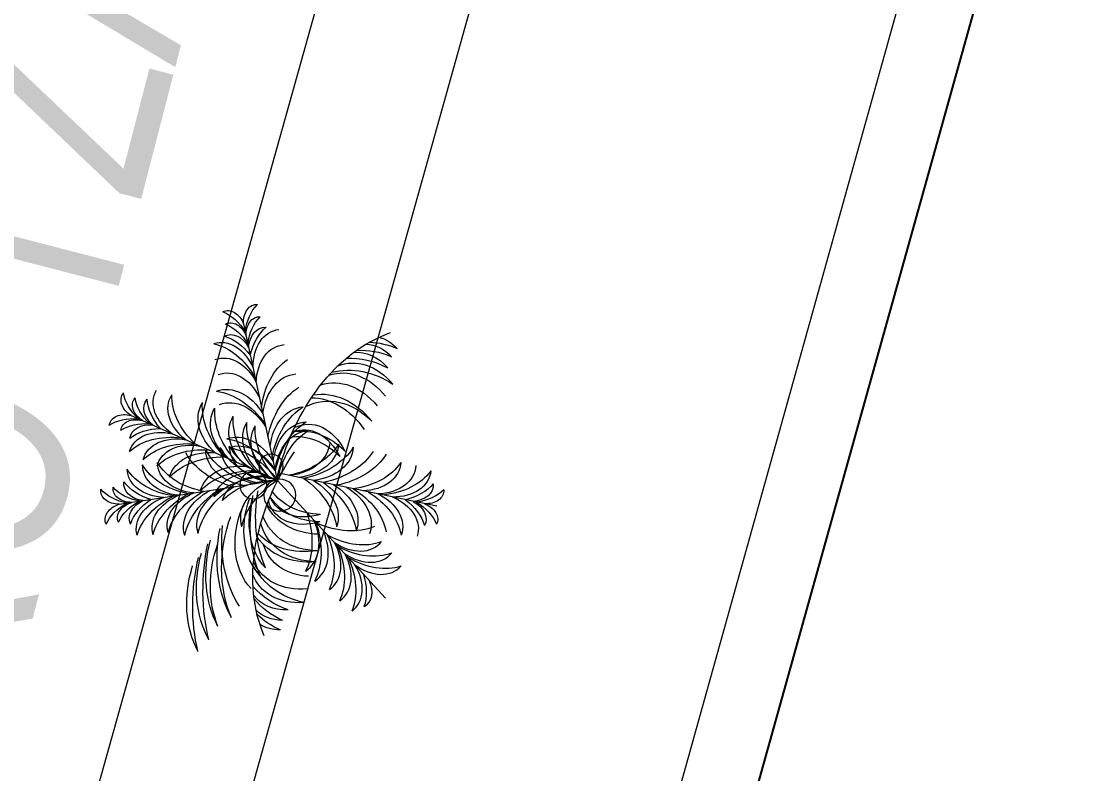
# Model space of a CAD drawing. Header units: millimetres. Extents: x 474016 to 477875, y 2288607 to 2292200.
# Drawn here: x 474389.48 to 474418.1, y 2288828.24 to 2288848.44 of the extents above; entities that cross this region are included whole.
import ezdxf
from ezdxf.enums import TextEntityAlignment as Align

# ---------------------------------------------------------------- set-up
doc = ezdxf.new("R2010")
doc.units = ezdxf.units.MM
doc.header["$LTSCALE"] = 50
for name, color, linetype, lineweight in [('BANQUETA', 251, 'Continuous', 5), ('JARDIN-HP', 64, 'Continuous', 5), ('JARDINES', 98, 'Continuous', 13), ('vialidad', 5, 'Continuous', 13)]:
    doc.layers.add(name, color=color, linetype=linetype, lineweight=lineweight)
doc.layers.add('CVL_LOTIF', color=1, linetype='Continuous')
doc.styles.get("Standard").update_dxf_attribs({"font": 'arial.ttf'})

# ---------------------------------------------------------------- blocks, each defined once
blk = doc.blocks.new('A$C41BB26E9')
at = {"color": 0}
for p in [(1.999, 1.925), (3.251, -3.539)]:
    blk.add_line(p, (2.054, -0.938), dxfattribs=at)
at = {"color": 56}
for p, q in [((3.546, 1.506), (2.054, -0.938)), ((-0.293, 0.701), (2.054, -0.938)), ((1.382, -3.752), (1.923, -0.941))]:
    blk.add_line(p, q, dxfattribs=at)
for centre, radius in [((2.303, -0.578), 0.243), ((1.869, -0.738), 0.217), ((2.284, -1.082), 0.287)]:
    blk.add_circle(centre, radius)
at = {"color": 56, "true_color": 0x7a7a00}
for centre, major_axis, ratio, start_param, end_param in [((1.739, 1.845), (-0.007, 0.369), 0.723404, -1.366779, 0.20531), ((1.417, 1.375), (-0.018, 0.909), 0.723404, -1.121531, -0.433471), ((2.262, 1.855), (-0.007, 0.369), 0.723404, -0.20531, 1.366779), ((2.602, 1.398), (-0.018, 0.909), 0.723404, 0.433471, 1.121531), ((1.743, 1.62), (-0.007, 0.369), 0.723404, -1.366779, 0.20531), ((1.421, 1.15), (-0.018, 0.909), 0.723404, -1.121531, -0.433471), ((2.266, 1.63), (-0.007, 0.369), 0.723404, -0.20531, 1.366779), ((2.606, 1.173), (-0.018, 0.909), 0.723404, 0.433471, 1.121531), ((2.76, 1.355), (0.473, 0.776), 0.723404, -1.121531, -0.433471), ((3.283, 1.579), (0.192, 0.315), 0.723404, -1.366779, 0.20531), ((1.473, 0.902), (-0.015, 0.782), 0.723404, -1.305586, 0.091225), ((1.695, 1.314), (-0.009, 0.47), 0.723404, -1.190837, 0.194817), ((1.346, 0.731), (-0.022, 1.114), 0.723404, -0.994705, -0.373636), ((2.326, 1.326), (-0.009, 0.47), 0.723404, -0.194817, 1.190837), ((2.697, 0.758), (-0.022, 1.114), 0.723404, 0.373636, 0.994705), ((2.564, 0.923), (-0.015, 0.782), 0.723404, -0.091225, 1.305586), ((3.166, 1.386), (0.192, 0.315), 0.723404, -1.366779, 0.20531), ((2.642, 1.163), (0.473, 0.776), 0.723404, -1.121531, -0.433471), ((2.925, 0.425), (-0.026, 1.348), 0.723404, 0.312027, 1.166602), ((2.552, 0.926), (0.407, 0.667), 0.723404, -1.305586, 0.091225), ((1.99, 0.678), (0.702, 1.151), 0.723404, -1.166602, -0.312027), ((2.961, 1.155), (0.245, 0.401), 0.723404, -1.190837, 0.194817), ((2.354, 0.85), (0.58, 0.951), 0.723404, -0.994705, -0.373636), ((3.771, 0.738), (0.473, 0.776), 0.723404, 0.433471, 1.121531), ((3.73, 1.306), (0.192, 0.315), 0.723404, -0.20531, 1.366779), ((1.457, 0.572), (-0.016, 0.83), 0.723404, -1.24346, 0.110756), ((1.116, 0.031), (-0.027, 1.414), 0.723404, -1.115718, -0.281779), ((2.593, 0.594), (-0.016, 0.83), 0.723404, -0.110756, 1.24346), ((2.954, 0.066), (-0.027, 1.414), 0.723404, 0.281779, 1.115718), ((2.361, 0.656), (0.432, 0.708), 0.723404, -1.24346, 0.110756), ((1.784, 0.383), (0.737, 1.208), 0.723404, -1.115718, -0.281779), ((3.654, 0.546), (0.473, 0.776), 0.723404, 0.433471, 1.121531), ((3.613, 1.114), (0.192, 0.315), 0.723404, -0.20531, 1.366779), ((2.599, 0.32), (-0.016, 0.83), 0.723404, -0.110756, 1.24346), ((2.96, -0.208), (-0.027, 1.414), 0.723404, 0.281779, 1.115718), ((2.219, 0.422), (0.432, 0.708), 0.723404, -1.24346, 0.110756), ((1.641, 0.149), (0.737, 1.208), 0.723404, -1.115718, -0.281779), ((3.484, 0.358), (0.407, 0.667), 0.723404, -0.091225, 1.305586), ((3.508, 0.147), (0.58, 0.951), 0.723404, 0.373636, 0.994705), ((3.5, 0.826), (0.245, 0.401), 0.723404, -0.194817, 1.190837), ((-0.082, 0.873), (-0.303, 0.211), 0.723404, -0.20531, 1.366779), ((0.487, 0.878), (-0.745, 0.52), 0.723404, 0.433471, 1.121531), ((0.102, 0.744), (-0.303, 0.211), 0.723404, -0.20531, 1.366779), ((0.672, 0.75), (-0.745, 0.52), 0.723404, 0.433471, 1.121531), ((0.849, 0.569), (-0.641, 0.447), 0.723404, -0.091225, 1.305586), ((1.464, 0.568), (-1.105, 0.772), 0.723404, 0.312027, 1.166602), ((3.521, -0.256), (0.702, 1.151), 0.723404, 0.312027, 1.166602), ((0.383, 0.614), (-0.385, 0.269), 0.723404, -0.194817, 1.190837), ((1.061, 0.579), (-0.913, 0.638), 0.723404, 0.373636, 0.994705), ((1.133, 0.399), (-0.68, 0.475), 0.723404, -0.110756, 1.24346), ((1.357, 0.242), (-0.68, 0.475), 0.723404, -0.110756, 1.24346), ((1.38, -0.167), (-0.02, 1.008), 0.723404, -1.13012, 0.094138), ((1.008, -0.803), (-0.033, 1.69), 0.723404, -1.023266, -0.261161), ((2.699, -0.141), (-0.02, 1.008), 0.723404, -0.094138, 1.13012), ((3.095, -0.763), (-0.033, 1.69), 0.723404, 0.261161, 1.023266), ((3.353, -0.575), (0.737, 1.208), 0.723404, 0.281779, 1.115718), ((3.332, 0.064), (0.432, 0.708), 0.723404, -0.110756, 1.24346), ((-0.382, 0.443), (-0.303, 0.211), 0.723404, -1.366779, 0.20531), ((-0.191, -0.093), (-0.745, 0.52), 0.723404, -1.121531, -0.433471), ((-0.197, 0.314), (-0.303, 0.211), 0.723404, -1.366779, 0.20531), ((1.789, 0.052), (-0.827, 0.577), 0.723404, -0.094138, 1.13012), ((2.525, 0.007), (-1.386, 0.967), 0.723404, 0.261161, 1.023266), ((1.385, -0.41), (-0.02, 1.008), 0.723404, -1.13012, 0.094138), ((1.013, -1.046), (-0.033, 1.69), 0.723404, -1.023266, -0.261161), ((1.118, -0.469), (0.88, 1.443), 0.723404, -1.023266, -0.261161), ((3.189, -0.169), (0.432, 0.708), 0.723404, -0.110756, 1.24346), ((-0.006, -0.222), (-0.745, 0.52), 0.723404, -1.121531, -0.433471), ((0.224, -0.326), (-0.641, 0.447), 0.723404, -1.305586, 0.091225), ((0.022, 0.096), (-0.385, 0.269), 0.723404, -1.190837, 0.194817), ((0.288, -0.529), (-0.913, 0.638), 0.723404, -0.994705, -0.373636), ((1.988, -0.087), (-0.827, 0.577), 0.723404, -0.094138, 1.13012), ((1.586, -0.44), (0.525, 0.861), 0.723404, -1.13012, 0.094138), ((0.93, -0.777), (0.88, 1.443), 0.723404, -1.023266, -0.261161), ((3.026, -0.612), (0.525, 0.861), 0.723404, -0.094138, 1.13012), ((3.21, -0.808), (0.737, 1.208), 0.723404, 0.281779, 1.115718), ((0.482, -0.534), (-0.68, 0.475), 0.723404, -1.24346, 0.110756), ((1.391, -0.77), (-0.02, 1.008), 0.723404, -1.13012, 0.094138), ((1.02, -1.406), (-0.033, 1.69), 0.723404, -1.023266, -0.261161), ((1.445, -0.67), (0.525, 0.861), 0.723404, -1.13012, 0.094138), ((0.79, -1.007), (0.88, 1.443), 0.723404, -1.023266, -0.261161), ((2.71, -0.744), (-0.02, 1.008), 0.723404, -0.094138, 1.13012), ((3.107, -1.365), (-0.033, 1.69), 0.723404, 0.261161, 1.023266), ((2.9, -0.819), (0.525, 0.861), 0.723404, -0.094138, 1.13012), ((3.026, -1.349), (0.88, 1.443), 0.723404, 0.261161, 1.023266), ((1.397, -1.04), (-0.02, 1.008), 0.723404, -1.13012, 0.094138), ((2.505, -0.448), (-0.827, 0.577), 0.723404, -0.094138, 1.13012), ((3.24, -0.493), (-1.386, 0.967), 0.723404, 0.261161, 1.023266), ((2.638, -0.541), (-0.827, 0.577), 0.723404, -0.094138, 1.13012), ((3.373, -0.586), (-1.386, 0.967), 0.723404, 0.261161, 1.023266), ((1.361, -0.809), (0.525, 0.861), 0.723404, -1.13012, 0.094138), ((0.705, -1.146), (0.88, 1.443), 0.723404, -1.023266, -0.261161), ((2.716, -1.014), (-0.02, 1.008), 0.723404, -0.094138, 1.13012), ((2.9, -1.556), (0.88, 1.443), 0.723404, 0.261161, 1.023266), ((0.944, -1.284), (-1.16, 0.81), 0.723404, -1.115718, -0.281779), ((1.034, -1.03), (-0.827, 0.577), 0.723404, -1.13012, 0.094138), ((1.025, -1.676), (-0.033, 1.69), 0.723404, -1.023266, -0.261161), ((1.4, -1.202), (-0.02, 1.008), 0.723404, -1.13012, 0.094138), ((3.112, -1.635), (-0.033, 1.69), 0.723404, 0.261161, 1.023266), ((2.719, -1.176), (-0.02, 1.008), 0.723404, -0.094138, 1.13012), ((3.115, -1.797), (-0.033, 1.69), 0.723404, 0.261161, 1.023266), ((3.78, -1.381), (-1.599, 0.388), 0.714286, 3.86745, 4.883323), ((3.704, -2.103), (-2.624, 0.637), 0.714286, 4.179349, 4.820469), ((4.122, -1.283), (-1.534, 0.372), 0.714286, 3.888492, 4.926001), ((1.028, -1.838), (-0.033, 1.69), 0.723404, -1.023266, -0.261161), ((2.716, -1.653), (-1.879, 0.456), 0.714286, 3.806569, 4.639337), ((3.47, -1.48), (-1.656, 0.402), 0.714286, 3.88992, 4.86288), ((3.29, -2.282), (-2.814, 0.683), 0.714286, 4.170125, 4.780311), ((1.528, -1.375), (-0.827, 0.577), 0.723404, -1.13012, 0.094138), ((2.487, -1.496), (0.525, 0.861), 0.723404, -0.094138, 1.13012), ((2.952, -1.39), (-1.112, 0.27), 0.714286, 3.627505, 5.149011), ((3.161, -1.824), (-1.864, 0.452), 0.714286, 3.982805, 4.982914), ((3.658, -1.569), (-1.56, 0.378), 0.714286, 4.003422, 4.972752), ((1.824, -2.05), (-1.386, 0.967), 0.723404, -1.023266, -0.261161), ((1.883, -1.622), (-0.827, 0.577), 0.723404, -1.13012, 0.094138), ((2.487, -2.233), (0.88, 1.443), 0.723404, 0.261161, 1.023266), ((2.098, -2.039), (-1.864, 0.452), 0.714286, 3.982805, 4.744909), ((2.508, -1.48), (-1.112, 0.27), 0.714286, 3.627505, 4.912474), ((2.265, -2.005), (-1.864, 0.452), 0.714286, 3.982805, 4.744909), ((2.675, -1.447), (-1.112, 0.27), 0.714286, 3.627505, 4.993486), ((1.939, -1.971), (-1.507, 0.812), 0.72, -0.270525, 0.729584), ((2.016, -1.667), (-1.52, 0.819), 0.72, 0.073052, 0.90582), ((1.834, -1.504), (-0.899, 0.484), 0.72, -0.281097, 1.084884), ((2.046, -2.205), (-1.386, 0.967), 0.723404, -1.023266, -0.261161), ((1.96, -1.46), (-0.899, 0.484), 0.72, -0.200085, 1.084884), ((2.619, -1.732), (-1.507, 0.812), 0.72, -0.03252, 0.729584), ((2.178, -2.298), (-1.386, 0.967), 0.723404, -1.023266, -0.261161), ((2.745, -1.688), (-1.507, 0.812), 0.72, -0.03252, 0.729584), ((0.804, -1.812), (1.484, 0.855), 0.72, -0.729584, 0.03252), ((1.582, -1.562), (0.885, 0.51), 0.72, -1.084884, 0.200085), ((1.71, -1.602), (0.885, 0.51), 0.72, -1.084884, 0.281097), ((1.144, -1.921), (1.484, 0.855), 0.72, -0.729584, 0.12698), ((1.426, -2.011), (1.484, 0.855), 0.72, -0.729584, 0.213498), ((0.867, -1.982), (-1.241, 0.668), 0.72, -0.213612, 0.823897), ((1.917, -2.392), (-2.123, 1.143), 0.72, -0.10808, 0.53304), ((1.154, -1.911), (-1.293, 0.697), 0.72, -0.170934, 0.844939), ((1.033, -0.039), (0.319, 1.659), 0.723404, 3.402754, 4.164858), ((1.322, -0.57), (0.19, 0.99), 0.723404, 3.047455, 4.271712), ((0.931, -1.853), (1.484, 0.855), 0.72, -0.729584, 0.03252), ((1.617, -2.072), (1.484, 0.855), 0.72, -0.729584, 0.270525), ((1.531, -1.771), (1.496, 0.862), 0.72, -0.90582, -0.073052), ((1.643, -1.929), (1.52, 0.876), 0.72, -0.831119, 0.049618), ((2.401, -1.99), (1.273, 0.733), 0.72, -0.844939, 0.170934), ((1.652, -2.492), (2.089, 1.203), 0.72, -0.53304, 0.10808), ((0.429, -1.859), (-1.012, 0.545), 0.72, 0.006837, 0.780102), ((1.981, -2.43), (-2.379, 1.282), 0.72, 0.051792, 0.431948), ((1.292, -0.729), (0.19, 0.99), 0.723404, 3.047455, 4.271712), ((2.69, -2.053), (1.221, 0.704), 0.72, -0.823897, 0.213612), ((1.589, -2.532), (2.342, 1.349), 0.72, -0.431948, -0.051792), ((1.309, -2.496), (-2.105, 1.134), 0.72, 0.093724, 0.382187), ((0.097, -1.885), (-0.877, 0.472), 0.72, 0.078285, 0.75224), ((1.482, -2.459), (-2.105, 1.134), 0.72, 0.016555, 0.382187), ((0.982, -0.304), (0.319, 1.659), 0.723404, 3.402754, 4.164858), ((3.032, -0.698), (0.319, 1.659), 0.723404, 2.118327, 2.880431), ((3.123, -1.917), (0.996, 0.574), 0.72, -0.780102, -0.006837), ((2.089, -2.546), (2.072, 1.193), 0.72, -0.382187, -0.016555), ((3.456, -1.934), (0.863, 0.497), 0.72, -0.75224, -0.078285), ((-0.076, -1.922), (-0.877, 0.472), 0.72, 0.267806, 0.75224), ((1.241, -0.994), (0.19, 0.99), 0.723404, 3.047455, 4.271712), ((2.536, -1.243), (0.19, 0.99), 0.723404, 2.011473, 3.235731), ((2.262, -2.578), (2.072, 1.193), 0.72, -0.382187, -0.093724), ((3.63, -1.966), (0.863, 0.497), 0.72, -0.75224, -0.267806), ((0.914, -0.658), (0.319, 1.659), 0.723404, 3.402754, 4.164858), ((2.468, -1.597), (0.19, 0.99), 0.723404, 2.011473, 3.235731), ((2.964, -1.052), (0.319, 1.659), 0.723404, 2.118327, 2.880431), ((0.868, -0.896), (0.319, 1.659), 0.723404, 3.402754, 4.164858), ((0.885, -1.467), (0.267, 1.389), 0.723404, 3.423371, 4.25731), ((2.691, -1.814), (0.267, 1.389), 0.723404, 2.025875, 2.859814), ((2.422, -1.835), (0.19, 0.99), 0.723404, 2.011473, 3.235731), ((1.129, -2.058), (0.157, 0.815), 0.723404, 3.030837, 4.385053), ((2.639, -2.083), (0.267, 1.389), 0.723404, 2.025875, 2.859814), ((0.788, -2.093), (0.255, 1.324), 0.723404, 3.45362, 4.308195), ((1.077, -2.327), (0.157, 0.815), 0.723404, 3.030837, 4.385053), ((2.193, -2.542), (0.157, 0.815), 0.723404, 1.898132, 3.252348), ((1.037, -2.655), (0.148, 0.768), 0.723404, 3.050367, 4.447179), ((2.109, -2.861), (0.148, 0.768), 0.723404, 1.836006, 3.232818), ((0.941, -2.466), (0.21, 1.094), 0.723404, 3.515228, 4.136297), ((2.268, -2.721), (0.21, 1.094), 0.723404, 2.146888, 2.767957), ((0.944, -2.891), (0.172, 0.893), 0.723404, 3.575063, 4.263123), ((2.108, -3.115), (0.172, 0.893), 0.723404, 2.020062, 2.708122), ((1.806, -3.218), (0.089, 0.462), 0.723404, 1.950755, 3.33641), ((1.181, -3.408), (0.07, 0.363), 0.723404, 2.936283, 4.508372), ((1.695, -3.507), (0.07, 0.363), 0.723404, 1.774814, 3.346903)]:
    blk.add_ellipse(centre, major_axis=major_axis, ratio=ratio, start_param=start_param, end_param=end_param, dxfattribs=at)
at = {"color": 56}
for centre, major_axis, ratio, start_param, end_param in [((3.011, -1.71), (-1.909, 0.463), 0.714286, 3.88127, 4.762007), ((2.383, -4.345), (-3.881, 2.091), 0.72, -1.122445, -0.180287), ((1.75, -1.53), (-0.827, 0.577), 0.723404, -1.13012, 0.094138), ((1.909, -1.829), (-1.544, 0.832), 0.72, -0.049618, 0.831119), ((1.425, -1.854), (-1.339, 0.721), 0.72, -0.150491, 0.822469), ((2.147, -2.08), (1.242, 0.715), 0.72, -0.708967, 0.260363), ((1.186, -3.099), (0.089, 0.462), 0.723404, 2.946776, 4.33243)]:
    blk.add_ellipse(centre, major_axis=major_axis, ratio=ratio, start_param=start_param, end_param=end_param, dxfattribs=at)
at = {"color": 0}
for centre, major_axis, ratio, start_param, end_param in [((1.529, -1.844), (-1.386, 0.967), 0.723404, -1.023266, -0.261161), ((1.242, -4.458), (3.82, 2.201), 0.72, 0.180287, 1.122445)]:
    blk.add_ellipse(centre, major_axis=major_axis, ratio=ratio, start_param=start_param, end_param=end_param, dxfattribs=at)
at = {"color": 56, "true_color": 0x7a7a00, "extrusion": (0, 0, -1)}
for centre, major_axis, start_param, end_param in [((2.966, -0.422), (-0.706, 1.535), 3.402754, 4.164858), ((1.171, -1.515), (-0.706, 1.535), 2.118327, 2.880431), ((2.88, -1.154), (-0.421, 0.916), 3.047455, 4.271712), ((3.068, -0.643), (-0.706, 1.535), 3.402754, 4.164858), ((2.981, -1.375), (-0.421, 0.916), 3.047455, 4.271712), ((1.517, -1.97), (-0.591, 1.285), 2.025875, 2.859814), ((3.187, -1.201), (-0.591, 1.285), 3.423371, 4.25731), ((2.059, -2.309), (-0.347, 0.754), 1.898132, 3.252348), ((1.632, -2.219), (-0.591, 1.285), 2.025875, 2.859814), ((3.092, -1.834), (-0.347, 0.754), 3.030837, 4.385053), ((3.302, -1.45), (-0.591, 1.285), 3.423371, 4.25731), ((2.174, -2.557), (-0.347, 0.754), 1.898132, 3.252348), ((1.802, -2.536), (-0.563, 1.225), 1.974991, 2.829566), ((3.206, -2.082), (-0.347, 0.754), 3.030837, 4.385053), ((3.432, -1.787), (-0.563, 1.225), 3.45362, 4.308195), ((2.332, -2.848), (-0.327, 0.71), 1.836006, 3.232818), ((3.324, -2.392), (-0.327, 0.71), 3.050367, 4.447179), ((3.372, -2.185), (-0.465, 1.012), 3.515228, 4.136297), ((3.285, -2.858), (-0.196, 0.427), 2.946776, 4.33243)]:
    blk.add_ellipse(centre, major_axis=major_axis, ratio=0.723404, start_param=start_param, end_param=end_param, dxfattribs=at)

msp = doc.modelspace()

# ---------------------------------------------------------------- linework, layer by layer
at = {"layer": 'BANQUETA'}
msp.add_lwpolyline([(474545.716, 2288851.783), (474425.327, 2288885.419, 0.414214), (474422.862, 2288884.031), (474392.255, 2288774.482)], format="xyb", dxfattribs=at)
at = {"layer": 'CVL_LOTIF'}
msp.add_lwpolyline([(474538.585, 2288826.261), (474519.469, 2288757.839), (474394.258, 2288774.22), (474418.196, 2288859.896)], close=True, dxfattribs=at)
at = {"layer": 'JARDINES'}
msp.add_lwpolyline([(474417.204, 2288904.658, 0.239037), (474413.352, 2288905.737), (474378.322, 2288780.785, 0.213506), (474382.173, 2288779.706)], format="xyb", close=True, dxfattribs=at)

# ---------------------------------------------------------------- block references
at = {"layer": 'JARDIN-HP', "color": 8, "xscale": -1.499999999962914, "yscale": 1.5, "zscale": 1.499999999999985, "rotation": 67.26423849487239}
msp.add_blockref('A$C41BB26E9', (474396.249, 2288839.506), dxfattribs=at)

# ---------------------------------------------------------------- texts
at = {"layer": 'vialidad', "color": 5, "lineweight": 13, "width": 0.75}
msp.add_text('SENDERO TZALAM', height=6, rotation=75.4862, dxfattribs=at).set_placement((474387.775, 2288836.627), align=Align.MIDDLE)

doc.saveas('drawing.dxf')
